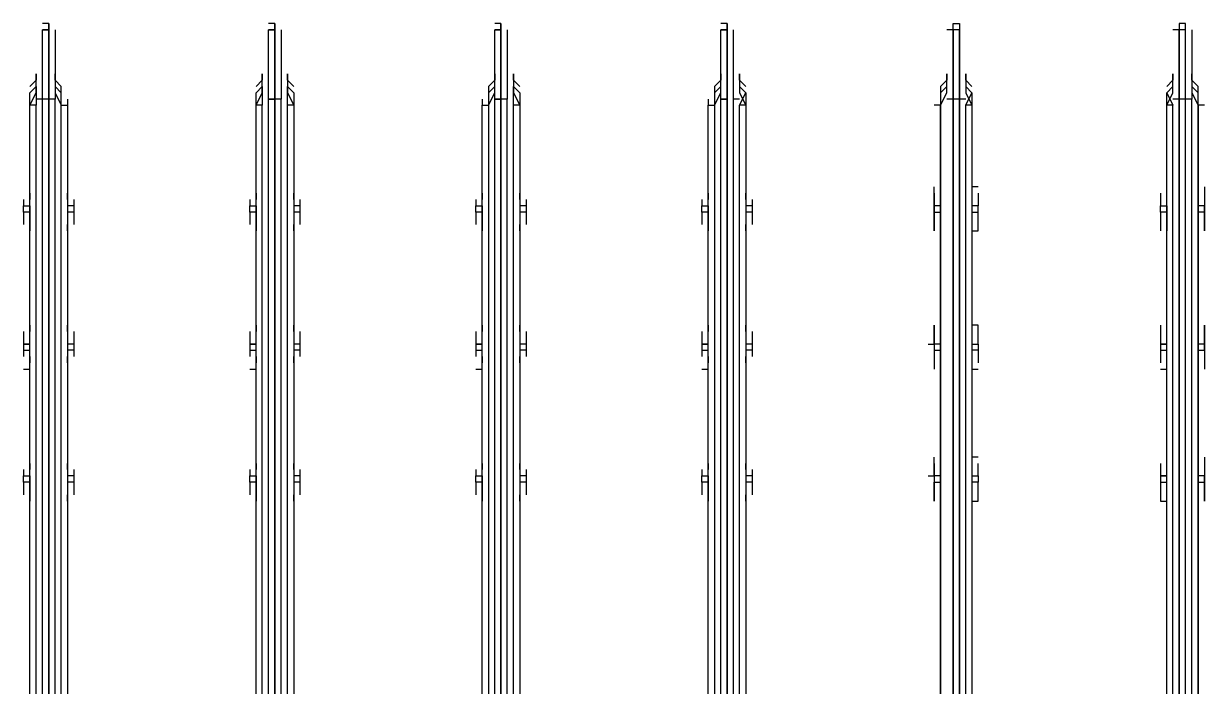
# Model space of a CAD drawing. Header units: metres. Extents: x 530042 to 530334, y 2674789 to 2675214.
# Drawn here: x 530212.2776 to 530212.5377, y 2675005.5172 to 2675005.6631 of the extents above; entities that cross this region are included whole.
import ezdxf

# ---------------------------------------------------------------- set-up
doc = ezdxf.new("R2010")
doc.units = ezdxf.units.M
doc.layers.add('IDT', color=7, linetype='Continuous')

# ---------------------------------------------------------------- blocks, each defined once
blk = doc.blocks.new('IDT')
at = {"layer": 'IDT', "color": 0, "lineweight": 25}
for p, q in [((14.44299953573025, 8.51780259991358), (14.44299953573025, 8.71559310991995)), ((14.44299953573025, 8.71559310991995), (14.44299953573025, 8.51780259991358)), ((14.44438268615002, 8.71559310991995), (14.44438268615002, 8.516419449494038)), ((14.44576583656979, 8.71559310991995), (14.44576583656979, 8.516419449494038)), ((14.44714898698911, 8.516419449494038), (14.44714898698911, 8.71559310991995)), ((14.44714898698911, 8.71559310991995), (14.44714898698911, 8.516419449494038)), ((14.44853213740888, 8.71559310991995), (14.44853213740888, 8.51780259991358)), ((14.44991528782865, 8.71559310991995), (14.44991528782865, 8.51780259991358)), ((14.49279295083696, 8.51780259991358), (14.49279295083696, 8.71559310991995)), ((14.49417610125673, 8.71559310991995), (14.49417610125673, 8.51780259991358)), ((14.49555925167604, 8.516419449494038), (14.49555925167604, 8.71559310991995)), ((14.49555925167604, 8.71559310991995), (14.49555925167604, 8.516419449494038)), ((14.49694240209581, 8.516419449494038), (14.49694240209581, 8.71559310991995)), ((14.49694240209581, 8.71559310991995), (14.49694240209581, 8.516419449494038)), ((14.4997087029349, 8.51780259991358), (14.4997087029349, 8.71559310991995)), ((14.4997087029349, 8.71559310991995), (14.4997087029349, 8.51780259991358)), ((14.54258636594366, 8.51780259991358), (14.54258636594366, 8.71559310991995)), ((14.54396951636298, 8.71559310991995), (14.54396951636298, 8.51780259991358)), ((14.54535266678275, 8.516419449494038), (14.54535266678275, 8.71559310991995)), ((14.54673581720252, 8.71559310991995), (14.54673581720252, 8.516419449494038)), ((14.54673581720252, 8.516419449494038), (14.54673581720252, 8.71559310991995)), ((14.54811896762183, 8.71559310991995), (14.54811896762183, 8.516419449494038)), ((14.5495021180416, 8.51780259991358), (14.5495021180416, 8.71559310991995)), ((14.55088526846137, 8.71559310991995), (14.55088526846137, 8.51780259991358)), ((14.59237978104991, 8.51780259991358), (14.59237978104991, 8.71559310991995)), ((14.59376293146968, 8.71559310991995), (14.59376293146968, 8.51780259991358)), ((14.59514608188945, 8.71559310991995), (14.59514608188945, 8.516419449494038)), ((14.59652923230877, 8.516419449494038), (14.59652923230877, 8.71559310991995)), ((14.59652923230877, 8.71559310991995), (14.59652923230877, 8.516419449494038)), ((14.59791238272854, 8.71559310991995), (14.59791238272854, 8.516419449494038)), ((14.59929553314831, 8.51780259991358), (14.59929553314831, 8.71559310991995)), ((14.60067868356762, 8.71559310991995), (14.60067868356762, 8.51780259991358)), ((14.64217319615662, 8.51780259991358), (14.64217319615662, 8.71559310991995)), ((14.64355634657593, 8.71559310991995), (14.64355634657593, 8.51780259991358)), ((14.6449394969957, 8.71559310991995), (14.6449394969957, 8.516419449494038)), ((14.64632264741547, 8.516419449494038), (14.64632264741547, 8.71559310991995)), ((14.64632264741547, 8.71559310991995), (14.64632264741547, 8.516419449494038)), ((14.64770579783524, 8.71559310991995), (14.64770579783524, 8.516419449494038)), ((14.64908894825456, 8.71559310991995), (14.64908894825456, 8.51780259991358)), ((14.65047209867433, 8.71559310991995), (14.65047209867433, 8.51780259991358)), ((14.69196661126287, 8.51780259991358), (14.69196661126287, 8.71559310991995)), ((14.69334976168264, 8.71559310991995), (14.69334976168264, 8.51780259991358)), ((14.69473291210241, 8.71559310991995), (14.69473291210241, 8.516419449494038)), ((14.69611606252172, 8.71559310991995), (14.69611606252172, 8.516419449494038)), ((14.69611606252172, 8.516419449494038), (14.69611606252172, 8.71559310991995)), ((14.69749921294149, 8.71559310991995), (14.69749921294149, 8.516419449494038)), ((14.69888236336126, 8.71559310991995), (14.69888236336126, 8.51780259991358)), ((14.70026551378058, 8.71559310991995), (14.70026551378058, 8.51780259991358)), ((14.44161638531094, 8.60079162509112), (14.44161638531094, 8.604941076349974)), ((14.44161638531094, 8.604941076349974), (14.44161638531094, 8.603557925930431)), ((14.45129843824841, 8.604941076349974), (14.44991528782865, 8.604941076349974)), ((14.44991528782865, 8.604941076349974), (14.44991528782865, 8.60079162509112)), ((14.45129843824841, 8.603557925930431), (14.45129843824841, 8.604941076349974)), ((14.49279295083696, 8.604941076349974), (14.49140980041719, 8.604941076349974)), ((14.49140980041719, 8.604941076349974), (14.49140980041719, 8.603557925930431)), ((14.49279295083696, 8.60079162509112), (14.49279295083696, 8.604941076349974)), ((14.50109185335467, 8.60079162509112), (14.50109185335467, 8.604941076349974)), ((14.50109185335467, 8.604941076349974), (14.50109185335467, 8.603557925930431)), ((14.54258636594366, 8.60079162509112), (14.54258636594366, 8.604941076349974)), ((14.54258636594366, 8.604941076349974), (14.54258636594366, 8.603557925930431)), ((14.55088526846137, 8.60079162509112), (14.55088526846137, 8.604941076349974)), ((14.55088526846137, 8.604941076349974), (14.55088526846137, 8.603557925930431)), ((14.59237978104991, 8.60079162509112), (14.59237978104991, 8.604941076349974)), ((14.59237978104991, 8.604941076349974), (14.59237978104991, 8.603557925930431)), ((14.60067868356762, 8.60079162509112), (14.60067868356762, 8.604941076349974)), ((14.60067868356762, 8.604941076349974), (14.60067868356762, 8.603557925930431)), ((14.64217319615662, 8.60079162509112), (14.64217319615662, 8.604941076349974)), ((14.64217319615662, 8.604941076349974), (14.64217319615662, 8.603557925930431)), ((14.65047209867433, 8.60079162509112), (14.65047209867433, 8.604941076349974)), ((14.65047209867433, 8.604941076349974), (14.65047209867433, 8.603557925930431)), ((14.69196661126287, 8.60079162509112), (14.69196661126287, 8.604941076349974)), ((14.69196661126287, 8.604941076349974), (14.69196661126287, 8.603557925930431)), ((14.70026551378058, 8.60079162509112), (14.70026551378058, 8.604941076349974)), ((14.70026551378058, 8.604941076349974), (14.70026551378058, 8.603557925930431)), ((14.44161638531094, 8.603557925930431), (14.44161638531094, 8.60079162509112)), ((14.45129843824841, 8.60079162509112), (14.45129843824841, 8.603557925930431)), ((14.49140980041719, 8.603557925930431), (14.49140980041719, 8.60079162509112)), ((14.50109185335467, 8.603557925930431), (14.50109185335467, 8.60079162509112)), ((14.54120321552389, 8.60079162509112), (14.54120321552389, 8.603557925930431)), ((14.55226841888069, 8.60079162509112), (14.55226841888069, 8.603557925930431)), ((14.59099663063014, 8.60079162509112), (14.59099663063014, 8.603557925930431)), ((14.60206183398739, 8.60079162509112), (14.60206183398739, 8.603557925930431)), ((14.64079004573685, 8.60079162509112), (14.64079004573685, 8.603557925930431)), ((14.6518552490941, 8.60079162509112), (14.6518552490941, 8.603557925930431)), ((14.69058346084356, 8.60079162509112), (14.69058346084356, 8.603557925930431)), ((14.70164866420035, 8.60079162509112), (14.70164866420035, 8.603557925930431)), ((14.44299953573025, 8.60079162509112), (14.44161638531094, 8.60079162509112)), ((14.44161638531094, 8.598025324251807), (14.44161638531094, 8.60079162509112)), ((14.44161638531094, 8.60079162509112), (14.44161638531094, 8.599408474671577)), ((14.44161638531094, 8.595259023412723), (14.44161638531094, 8.599408474671577)), ((14.44161638531094, 8.599408474671577), (14.44299953573025, 8.599408474671577)), ((14.44991528782865, 8.60079162509112), (14.44991528782865, 8.599408474671577)), ((14.45129843824841, 8.60079162509112), (14.44991528782865, 8.60079162509112)), ((14.45129843824841, 8.599408474671577), (14.44991528782865, 8.599408474671577)), ((14.44991528782865, 8.599408474671577), (14.44991528782865, 8.595259023412723)), ((14.44991528782865, 8.599408474671577), (14.45129843824841, 8.599408474671577)), ((14.45129843824841, 8.599408474671577), (14.45129843824841, 8.60079162509112)), ((14.45129843824841, 8.598025324251807), (14.45129843824841, 8.599408474671577)), ((14.49140980041719, 8.599408474671577), (14.49140980041719, 8.60079162509112)), ((14.49140980041719, 8.60079162509112), (14.49279295083696, 8.60079162509112)), ((14.49279295083696, 8.599408474671577), (14.49140980041719, 8.599408474671577)), ((14.49140980041719, 8.599408474671577), (14.49140980041719, 8.598025324251807)), ((14.49279295083696, 8.599408474671577), (14.49279295083696, 8.60079162509112)), ((14.49279295083696, 8.595259023412723), (14.49279295083696, 8.599408474671577)), ((14.50109185335467, 8.60079162509112), (14.4997087029349, 8.60079162509112)), ((14.4997087029349, 8.599408474671577), (14.50109185335467, 8.599408474671577)), ((14.50109185335467, 8.599408474671577), (14.50109185335467, 8.60079162509112)), ((14.50109185335467, 8.599408474671577), (14.50109185335467, 8.60079162509112)), ((14.50109185335467, 8.598025324251807), (14.50109185335467, 8.599408474671577)), ((14.50109185335467, 8.599408474671577), (14.50109185335467, 8.595259023412723)), ((14.50247500377444, 8.599408474671577), (14.50109185335467, 8.599408474671577)), ((14.54120321552389, 8.599408474671577), (14.54120321552389, 8.60079162509112)), ((14.54120321552389, 8.60079162509112), (14.54258636594366, 8.60079162509112)), ((14.54120321552389, 8.598025324251807), (14.54120321552389, 8.599408474671577)), ((14.54120321552389, 8.599408474671577), (14.54258636594366, 8.599408474671577)), ((14.54258636594366, 8.599408474671577), (14.54258636594366, 8.60079162509112)), ((14.54258636594366, 8.595259023412723), (14.54258636594366, 8.599408474671577)), ((14.55088526846137, 8.60079162509112), (14.55226841888069, 8.60079162509112)), ((14.55088526846137, 8.599408474671577), (14.55088526846137, 8.60079162509112)), ((14.55226841888069, 8.599408474671577), (14.55088526846137, 8.599408474671577)), ((14.55088526846137, 8.599408474671577), (14.55088526846137, 8.595259023412723)), ((14.55226841888069, 8.599408474671577), (14.55088526846137, 8.599408474671577)), ((14.55226841888069, 8.60079162509112), (14.55226841888069, 8.599408474671577)), ((14.55226841888069, 8.598025324251807), (14.55226841888069, 8.599408474671577)), ((14.59099663063014, 8.599408474671577), (14.59099663063014, 8.60079162509112)), ((14.59099663063014, 8.60079162509112), (14.59237978104991, 8.60079162509112)), ((14.59099663063014, 8.598025324251807), (14.59099663063014, 8.599408474671577)), ((14.59099663063014, 8.599408474671577), (14.59237978104991, 8.599408474671577)), ((14.59237978104991, 8.599408474671577), (14.59237978104991, 8.60079162509112)), ((14.59237978104991, 8.595259023412723), (14.59237978104991, 8.599408474671577)), ((14.60067868356762, 8.60079162509112), (14.60206183398739, 8.60079162509112)), ((14.60067868356762, 8.599408474671577), (14.60067868356762, 8.60079162509112)), ((14.60206183398739, 8.599408474671577), (14.60067868356762, 8.599408474671577)), ((14.60067868356762, 8.599408474671577), (14.60067868356762, 8.595259023412723)), ((14.60206183398739, 8.599408474671577), (14.60067868356762, 8.599408474671577)), ((14.60206183398739, 8.60079162509112), (14.60206183398739, 8.599408474671577)), ((14.60206183398739, 8.598025324251807), (14.60206183398739, 8.599408474671577)), ((14.64079004573685, 8.599408474671577), (14.64079004573685, 8.60079162509112)), ((14.64079004573685, 8.60079162509112), (14.64217319615662, 8.60079162509112)), ((14.64079004573685, 8.598025324251807), (14.64079004573685, 8.599408474671577)), ((14.64079004573685, 8.599408474671577), (14.64217319615662, 8.599408474671577)), ((14.64217319615662, 8.599408474671577), (14.64217319615662, 8.60079162509112)), ((14.64217319615662, 8.595259023412723), (14.64217319615662, 8.599408474671577)), ((14.65047209867433, 8.60079162509112), (14.6518552490941, 8.60079162509112)), ((14.65047209867433, 8.599408474671577), (14.65047209867433, 8.60079162509112)), ((14.6518552490941, 8.599408474671577), (14.65047209867433, 8.599408474671577)), ((14.65047209867433, 8.599408474671577), (14.65047209867433, 8.595259023412723)), ((14.6518552490941, 8.599408474671577), (14.65047209867433, 8.599408474671577)), ((14.6518552490941, 8.60079162509112), (14.6518552490941, 8.599408474671577)), ((14.6518552490941, 8.598025324251807), (14.6518552490941, 8.599408474671577)), ((14.69058346084356, 8.599408474671577), (14.69058346084356, 8.60079162509112)), ((14.69058346084356, 8.60079162509112), (14.69196661126287, 8.60079162509112)), ((14.69058346084356, 8.598025324251807), (14.69058346084356, 8.599408474671577)), ((14.69058346084356, 8.599408474671577), (14.69196661126287, 8.599408474671577)), ((14.69196661126287, 8.599408474671577), (14.69196661126287, 8.60079162509112)), ((14.69196661126287, 8.595259023412723), (14.69196661126287, 8.599408474671577)), ((14.70026551378058, 8.60079162509112), (14.70164866420035, 8.60079162509112)), ((14.70026551378058, 8.599408474671577), (14.70026551378058, 8.60079162509112)), ((14.70164866420035, 8.599408474671577), (14.70026551378058, 8.599408474671577)), ((14.70026551378058, 8.599408474671577), (14.70026551378058, 8.595259023412723)), ((14.70164866420035, 8.599408474671577), (14.70026551378058, 8.599408474671577)), ((14.70164866420035, 8.60079162509112), (14.70164866420035, 8.599408474671577)), ((14.70164866420035, 8.598025324251807), (14.70164866420035, 8.599408474671577)), ((14.44161638531094, 8.596642173832265), (14.44161638531094, 8.598025324251807)), ((14.45129843824841, 8.596642173832265), (14.45129843824841, 8.598025324251807)), ((14.49140980041719, 8.598025324251807), (14.49140980041719, 8.596642173832265)), ((14.50109185335467, 8.596642173832265), (14.50109185335467, 8.598025324251807)), ((14.54258636594366, 8.598025324251807), (14.54258636594366, 8.596642173832265)), ((14.55088526846137, 8.596642173832265), (14.55088526846137, 8.598025324251807)), ((14.59237978104991, 8.598025324251807), (14.59237978104991, 8.596642173832265)), ((14.60067868356762, 8.596642173832265), (14.60067868356762, 8.598025324251807)), ((14.64217319615662, 8.598025324251807), (14.64217319615662, 8.596642173832265)), ((14.65047209867433, 8.596642173832265), (14.65047209867433, 8.598025324251807)), ((14.69196661126287, 8.598025324251807), (14.69196661126287, 8.596642173832265)), ((14.70026551378058, 8.596642173832265), (14.70026551378058, 8.598025324251807)), ((14.49140980041719, 8.595259023412723), (14.49279295083696, 8.595259023412723)), ((14.44161638531094, 8.571745466278912), (14.44161638531094, 8.575894917537767)), ((14.45129843824841, 8.575894917537767), (14.44991528782865, 8.575894917537767)), ((14.44991528782865, 8.575894917537767), (14.44991528782865, 8.571745466278912)), ((14.49279295083696, 8.575894917537767), (14.49140980041719, 8.575894917537767)), ((14.49279295083696, 8.571745466278912), (14.49279295083696, 8.575894917537767)), ((14.50109185335467, 8.571745466278912), (14.50109185335467, 8.575894917537767)), ((14.54258636594366, 8.566212864600516), (14.54258636594366, 8.575894917537767)), ((14.55226841888069, 8.575894917537767), (14.55088526846137, 8.575894917537767)), ((14.55088526846137, 8.575894917537767), (14.55088526846137, 8.571745466278912)), ((14.59237978104991, 8.566212864600516), (14.59237978104991, 8.575894917537767)), ((14.60206183398739, 8.575894917537767), (14.60067868356762, 8.575894917537767)), ((14.60067868356762, 8.575894917537767), (14.60067868356762, 8.571745466278912)), ((14.64217319615662, 8.566212864600516), (14.64217319615662, 8.575894917537767)), ((14.6518552490941, 8.575894917537767), (14.65047209867433, 8.575894917537767)), ((14.65047209867433, 8.575894917537767), (14.65047209867433, 8.571745466278912)), ((14.69196661126287, 8.566212864600516), (14.69196661126287, 8.575894917537767)), ((14.70164866420035, 8.575894917537767), (14.70026551378058, 8.575894917537767)), ((14.70026551378058, 8.575894917537767), (14.70026551378058, 8.571745466278912)), ((14.44161638531094, 8.573128616698682), (14.44161638531094, 8.574511767118224)), ((14.45129843824841, 8.573128616698682), (14.45129843824841, 8.574511767118224)), ((14.49140980041719, 8.573128616698682), (14.49140980041719, 8.574511767118224)), ((14.50109185335467, 8.573128616698682), (14.50109185335467, 8.574511767118224)), ((14.54258636594366, 8.574511767118224), (14.54258636594366, 8.573128616698682)), ((14.55088526846137, 8.573128616698682), (14.55088526846137, 8.574511767118224)), ((14.59237978104991, 8.574511767118224), (14.59237978104991, 8.573128616698682)), ((14.60067868356762, 8.573128616698682), (14.60067868356762, 8.574511767118224)), ((14.64217319615662, 8.574511767118224), (14.64217319615662, 8.573128616698682)), ((14.65047209867433, 8.573128616698682), (14.65047209867433, 8.574511767118224)), ((14.69196661126287, 8.574511767118224), (14.69196661126287, 8.573128616698682)), ((14.70026551378058, 8.573128616698682), (14.70026551378058, 8.574511767118224)), ((14.44161638531094, 8.571745466278912), (14.44161638531094, 8.573128616698682)), ((14.44161638531094, 8.57036231585937), (14.44161638531094, 8.571745466278912)), ((14.44161638531094, 8.571745466278912), (14.44161638531094, 8.57036231585937)), ((14.44299953573025, 8.571745466278912), (14.44161638531094, 8.571745466278912)), ((14.44991528782865, 8.571745466278912), (14.44991528782865, 8.57036231585937)), ((14.45129843824841, 8.571745466278912), (14.44991528782865, 8.571745466278912)), ((14.45129843824841, 8.571745466278912), (14.45129843824841, 8.573128616698682)), ((14.45129843824841, 8.57036231585937), (14.45129843824841, 8.571745466278912)), ((14.49140980041719, 8.571745466278912), (14.49140980041719, 8.573128616698682)), ((14.49140980041719, 8.57036231585937), (14.49140980041719, 8.571745466278912)), ((14.49140980041719, 8.571745466278912), (14.49279295083696, 8.571745466278912)), ((14.49279295083696, 8.566212864600516), (14.49279295083696, 8.571745466278912)), ((14.50109185335467, 8.571745466278912), (14.4997087029349, 8.571745466278912)), ((14.50109185335467, 8.571745466278912), (14.50109185335467, 8.573128616698682)), ((14.50109185335467, 8.57036231585937), (14.50109185335467, 8.571745466278912)), ((14.50109185335467, 8.57036231585937), (14.50109185335467, 8.571745466278912)), ((14.54120321552389, 8.571745466278912), (14.54120321552389, 8.573128616698682)), ((14.54120321552389, 8.57036231585937), (14.54120321552389, 8.571745466278912)), ((14.54120321552389, 8.571745466278912), (14.54258636594366, 8.571745466278912)), ((14.55088526846137, 8.571745466278912), (14.55088526846137, 8.57036231585937)), ((14.55226841888069, 8.571745466278912), (14.55088526846137, 8.571745466278912)), ((14.55226841888069, 8.571745466278912), (14.55226841888069, 8.573128616698682)), ((14.55226841888069, 8.57036231585937), (14.55226841888069, 8.571745466278912)), ((14.59099663063014, 8.571745466278912), (14.59099663063014, 8.573128616698682)), ((14.59099663063014, 8.57036231585937), (14.59099663063014, 8.571745466278912)), ((14.59099663063014, 8.571745466278912), (14.59237978104991, 8.571745466278912)), ((14.60067868356762, 8.571745466278912), (14.60067868356762, 8.57036231585937)), ((14.60206183398739, 8.571745466278912), (14.60067868356762, 8.571745466278912)), ((14.60206183398739, 8.571745466278912), (14.60206183398739, 8.573128616698682)), ((14.60206183398739, 8.57036231585937), (14.60206183398739, 8.571745466278912)), ((14.64079004573685, 8.571745466278912), (14.64079004573685, 8.573128616698682)), ((14.64079004573685, 8.57036231585937), (14.64079004573685, 8.571745466278912)), ((14.64079004573685, 8.571745466278912), (14.64217319615662, 8.571745466278912)), ((14.65047209867433, 8.571745466278912), (14.65047209867433, 8.57036231585937)), ((14.6518552490941, 8.571745466278912), (14.65047209867433, 8.571745466278912)), ((14.6518552490941, 8.571745466278912), (14.6518552490941, 8.573128616698682)), ((14.6518552490941, 8.57036231585937), (14.6518552490941, 8.571745466278912)), ((14.69058346084356, 8.571745466278912), (14.69058346084356, 8.573128616698682)), ((14.69058346084356, 8.57036231585937), (14.69058346084356, 8.571745466278912)), ((14.69058346084356, 8.571745466278912), (14.69196661126287, 8.571745466278912)), ((14.70026551378058, 8.571745466278912), (14.70026551378058, 8.57036231585937)), ((14.70164866420035, 8.571745466278912), (14.70026551378058, 8.571745466278912)), ((14.70164866420035, 8.571745466278912), (14.70164866420035, 8.573128616698682)), ((14.70164866420035, 8.57036231585937), (14.70164866420035, 8.571745466278912)), ((14.44161638531094, 8.57036231585937), (14.44161638531094, 8.567596015020058)), ((14.44161638531094, 8.566212864600516), (14.44161638531094, 8.57036231585937)), ((14.44161638531094, 8.57036231585937), (14.44299953573025, 8.57036231585937)), ((14.45129843824841, 8.57036231585937), (14.44991528782865, 8.57036231585937)), ((14.44991528782865, 8.57036231585937), (14.44991528782865, 8.566212864600516)), ((14.44991528782865, 8.57036231585937), (14.45129843824841, 8.57036231585937)), ((14.45129843824841, 8.567596015020058), (14.45129843824841, 8.57036231585937)), ((14.49279295083696, 8.57036231585937), (14.49140980041719, 8.57036231585937)), ((14.49140980041719, 8.57036231585937), (14.49140980041719, 8.567596015020058)), ((14.4997087029349, 8.57036231585937), (14.50109185335467, 8.57036231585937)), ((14.50109185335467, 8.57036231585937), (14.50109185335467, 8.566212864600516)), ((14.50109185335467, 8.567596015020058), (14.50109185335467, 8.57036231585937)), ((14.50247500377444, 8.57036231585937), (14.50109185335467, 8.57036231585937)), ((14.54120321552389, 8.567596015020058), (14.54120321552389, 8.57036231585937)), ((14.54120321552389, 8.57036231585937), (14.54258636594366, 8.57036231585937)), ((14.55226841888069, 8.57036231585937), (14.55088526846137, 8.57036231585937)), ((14.55088526846137, 8.57036231585937), (14.55088526846137, 8.566212864600516)), ((14.55088526846137, 8.57036231585937), (14.55226841888069, 8.57036231585937)), ((14.55226841888069, 8.567596015020058), (14.55226841888069, 8.57036231585937)), ((14.59099663063014, 8.567596015020058), (14.59099663063014, 8.57036231585937)), ((14.59099663063014, 8.57036231585937), (14.59237978104991, 8.57036231585937)), ((14.60206183398739, 8.57036231585937), (14.60067868356762, 8.57036231585937)), ((14.60067868356762, 8.57036231585937), (14.60067868356762, 8.566212864600516)), ((14.60067868356762, 8.57036231585937), (14.60206183398739, 8.57036231585937)), ((14.60206183398739, 8.567596015020058), (14.60206183398739, 8.57036231585937)), ((14.64079004573685, 8.567596015020058), (14.64079004573685, 8.57036231585937)), ((14.64079004573685, 8.57036231585937), (14.64217319615662, 8.57036231585937)), ((14.6518552490941, 8.57036231585937), (14.65047209867433, 8.57036231585937)), ((14.65047209867433, 8.57036231585937), (14.65047209867433, 8.566212864600516)), ((14.65047209867433, 8.57036231585937), (14.6518552490941, 8.57036231585937)), ((14.6518552490941, 8.567596015020058), (14.6518552490941, 8.57036231585937)), ((14.69058346084356, 8.567596015020058), (14.69058346084356, 8.57036231585937)), ((14.69058346084356, 8.57036231585937), (14.69196661126287, 8.57036231585937)), ((14.70164866420035, 8.57036231585937), (14.70026551378058, 8.57036231585937)), ((14.70026551378058, 8.57036231585937), (14.70026551378058, 8.566212864600516)), ((14.70026551378058, 8.57036231585937), (14.70164866420035, 8.57036231585937)), ((14.70164866420035, 8.567596015020058), (14.70164866420035, 8.57036231585937)), ((14.44161638531094, 8.567596015020058), (14.44161638531094, 8.566212864600516)), ((14.45129843824841, 8.566212864600516), (14.45129843824841, 8.567596015020058)), ((14.49140980041719, 8.567596015020058), (14.49140980041719, 8.566212864600516)), ((14.49140980041719, 8.566212864600516), (14.49279295083696, 8.566212864600516)), ((14.50109185335467, 8.566212864600516), (14.50109185335467, 8.567596015020058)), ((14.54258636594366, 8.567596015020058), (14.54258636594366, 8.566212864600516)), ((14.55088526846137, 8.566212864600516), (14.55088526846137, 8.567596015020058)), ((14.59237978104991, 8.567596015020058), (14.59237978104991, 8.566212864600516)), ((14.60067868356762, 8.566212864600516), (14.60067868356762, 8.567596015020058)), ((14.64217319615662, 8.567596015020058), (14.64217319615662, 8.566212864600516)), ((14.65047209867433, 8.566212864600516), (14.65047209867433, 8.567596015020058)), ((14.69196661126287, 8.567596015020058), (14.69196661126287, 8.566212864600516)), ((14.70026551378058, 8.566212864600516), (14.70026551378058, 8.567596015020058)), ((14.44161638531094, 8.541316157047163), (14.44161638531094, 8.545465608306017)), ((14.44161638531094, 8.545465608306017), (14.44161638531094, 8.544082457886475)), ((14.44991528782865, 8.53993300662762), (14.44991528782865, 8.545465608306017)), ((14.45129843824841, 8.544082457886475), (14.45129843824841, 8.545465608306017)), ((14.49279295083696, 8.545465608306017), (14.49140980041719, 8.545465608306017)), ((14.49140980041719, 8.545465608306017), (14.49140980041719, 8.544082457886475)), ((14.49279295083696, 8.541316157047163), (14.49279295083696, 8.545465608306017)), ((14.50109185335467, 8.541316157047163), (14.50109185335467, 8.545465608306017)), ((14.50109185335467, 8.545465608306017), (14.50109185335467, 8.544082457886475)), ((14.54258636594366, 8.541316157047163), (14.54258636594366, 8.545465608306017)), ((14.54258636594366, 8.545465608306017), (14.54258636594366, 8.544082457886475)), ((14.55088526846137, 8.53993300662762), (14.55088526846137, 8.545465608306017)), ((14.55088526846137, 8.545465608306017), (14.55088526846137, 8.544082457886475)), ((14.59237978104991, 8.541316157047163), (14.59237978104991, 8.545465608306017)), ((14.59237978104991, 8.545465608306017), (14.59237978104991, 8.544082457886475)), ((14.60067868356762, 8.53993300662762), (14.60067868356762, 8.545465608306017)), ((14.60067868356762, 8.545465608306017), (14.60067868356762, 8.544082457886475)), ((14.64217319615662, 8.541316157047163), (14.64217319615662, 8.545465608306017)), ((14.64217319615662, 8.545465608306017), (14.64217319615662, 8.544082457886475)), ((14.65047209867433, 8.53993300662762), (14.65047209867433, 8.545465608306017)), ((14.65047209867433, 8.545465608306017), (14.65047209867433, 8.544082457886475)), ((14.69196661126287, 8.541316157047163), (14.69196661126287, 8.545465608306017)), ((14.69196661126287, 8.545465608306017), (14.69196661126287, 8.544082457886475)), ((14.70026551378058, 8.53993300662762), (14.70026551378058, 8.545465608306017)), ((14.70026551378058, 8.545465608306017), (14.70026551378058, 8.544082457886475)), ((14.44161638531094, 8.544082457886475), (14.44161638531094, 8.53993300662762)), ((14.45129843824841, 8.541316157047163), (14.45129843824841, 8.544082457886475)), ((14.49140980041719, 8.544082457886475), (14.49140980041719, 8.541316157047163)), ((14.50109185335467, 8.544082457886475), (14.50109185335467, 8.53993300662762)), ((14.54120321552389, 8.541316157047163), (14.54120321552389, 8.544082457886475)), ((14.55226841888069, 8.541316157047163), (14.55226841888069, 8.544082457886475)), ((14.59099663063014, 8.541316157047163), (14.59099663063014, 8.544082457886475)), ((14.60206183398739, 8.541316157047163), (14.60206183398739, 8.544082457886475)), ((14.64079004573685, 8.541316157047163), (14.64079004573685, 8.544082457886475)), ((14.6518552490941, 8.541316157047163), (14.6518552490941, 8.544082457886475)), ((14.69058346084356, 8.541316157047163), (14.69058346084356, 8.544082457886475)), ((14.70164866420035, 8.541316157047163), (14.70164866420035, 8.544082457886475)), ((14.44161638531094, 8.53993300662762), (14.44161638531094, 8.541316157047163)), ((14.44161638531094, 8.541316157047163), (14.44299953573025, 8.541316157047163)), ((14.44161638531094, 8.535783555368766), (14.44161638531094, 8.53993300662762)), ((14.44161638531094, 8.53993300662762), (14.44299953573025, 8.53993300662762)), ((14.44161638531094, 8.538549856208078), (14.44161638531094, 8.53993300662762)), ((14.44991528782865, 8.541316157047163), (14.45129843824841, 8.541316157047163)), ((14.45129843824841, 8.53993300662762), (14.44991528782865, 8.53993300662762)), ((14.44991528782865, 8.53993300662762), (14.44991528782865, 8.535783555368766)), ((14.45129843824841, 8.53993300662762), (14.44991528782865, 8.53993300662762)), ((14.45129843824841, 8.541316157047163), (14.45129843824841, 8.53993300662762)), ((14.45129843824841, 8.538549856208078), (14.45129843824841, 8.53993300662762)), ((14.49279295083696, 8.541316157047163), (14.49140980041719, 8.541316157047163)), ((14.49140980041719, 8.541316157047163), (14.49140980041719, 8.53993300662762)), ((14.49140980041719, 8.538549856208078), (14.49140980041719, 8.53993300662762)), ((14.49140980041719, 8.53993300662762), (14.49279295083696, 8.53993300662762)), ((14.49279295083696, 8.53993300662762), (14.49279295083696, 8.541316157047163)), ((14.49279295083696, 8.535783555368766), (14.49279295083696, 8.53993300662762)), ((14.50109185335467, 8.541316157047163), (14.4997087029349, 8.541316157047163)), ((14.4997087029349, 8.53993300662762), (14.50109185335467, 8.53993300662762)), ((14.50109185335467, 8.53993300662762), (14.50109185335467, 8.541316157047163)), ((14.50109185335467, 8.538549856208078), (14.50109185335467, 8.53993300662762)), ((14.50109185335467, 8.53993300662762), (14.50109185335467, 8.535783555368766)), ((14.54120321552389, 8.53993300662762), (14.54120321552389, 8.541316157047163)), ((14.54120321552389, 8.541316157047163), (14.54258636594366, 8.541316157047163)), ((14.54120321552389, 8.538549856208078), (14.54120321552389, 8.53993300662762)), ((14.54120321552389, 8.53993300662762), (14.54258636594366, 8.53993300662762)), ((14.54258636594366, 8.535783555368766), (14.54258636594366, 8.541316157047163)), ((14.55088526846137, 8.541316157047163), (14.55226841888069, 8.541316157047163)), ((14.55226841888069, 8.53993300662762), (14.55088526846137, 8.53993300662762)), ((14.55088526846137, 8.53993300662762), (14.55088526846137, 8.535783555368766)), ((14.55226841888069, 8.53993300662762), (14.55088526846137, 8.53993300662762)), ((14.55226841888069, 8.541316157047163), (14.55226841888069, 8.53993300662762)), ((14.55226841888069, 8.538549856208078), (14.55226841888069, 8.53993300662762)), ((14.59099663063014, 8.53993300662762), (14.59099663063014, 8.541316157047163)), ((14.59099663063014, 8.541316157047163), (14.59237978104991, 8.541316157047163)), ((14.59099663063014, 8.538549856208078), (14.59099663063014, 8.53993300662762)), ((14.59099663063014, 8.53993300662762), (14.59237978104991, 8.53993300662762)), ((14.59237978104991, 8.535783555368766), (14.59237978104991, 8.541316157047163)), ((14.60067868356762, 8.541316157047163), (14.60206183398739, 8.541316157047163)), ((14.60206183398739, 8.53993300662762), (14.60067868356762, 8.53993300662762)), ((14.60067868356762, 8.53993300662762), (14.60067868356762, 8.535783555368766)), ((14.60206183398739, 8.53993300662762), (14.60067868356762, 8.53993300662762)), ((14.60206183398739, 8.541316157047163), (14.60206183398739, 8.53993300662762)), ((14.60206183398739, 8.538549856208078), (14.60206183398739, 8.53993300662762)), ((14.64079004573685, 8.53993300662762), (14.64079004573685, 8.541316157047163)), ((14.64079004573685, 8.541316157047163), (14.64217319615662, 8.541316157047163)), ((14.64079004573685, 8.538549856208078), (14.64079004573685, 8.53993300662762)), ((14.64079004573685, 8.53993300662762), (14.64217319615662, 8.53993300662762)), ((14.64217319615662, 8.535783555368766), (14.64217319615662, 8.541316157047163)), ((14.65047209867433, 8.541316157047163), (14.6518552490941, 8.541316157047163)), ((14.6518552490941, 8.53993300662762), (14.65047209867433, 8.53993300662762)), ((14.65047209867433, 8.53993300662762), (14.65047209867433, 8.535783555368766)), ((14.6518552490941, 8.53993300662762), (14.65047209867433, 8.53993300662762)), ((14.6518552490941, 8.541316157047163), (14.6518552490941, 8.53993300662762)), ((14.6518552490941, 8.538549856208078), (14.6518552490941, 8.53993300662762)), ((14.69058346084356, 8.53993300662762), (14.69058346084356, 8.541316157047163)), ((14.69058346084356, 8.541316157047163), (14.69196661126287, 8.541316157047163)), ((14.69058346084356, 8.538549856208078), (14.69058346084356, 8.53993300662762)), ((14.69058346084356, 8.53993300662762), (14.69196661126287, 8.53993300662762)), ((14.69196661126287, 8.535783555368766), (14.69196661126287, 8.541316157047163)), ((14.70026551378058, 8.541316157047163), (14.70164866420035, 8.541316157047163)), ((14.70164866420035, 8.53993300662762), (14.70026551378058, 8.53993300662762)), ((14.70026551378058, 8.53993300662762), (14.70026551378058, 8.535783555368766)), ((14.70164866420035, 8.53993300662762), (14.70026551378058, 8.53993300662762)), ((14.70164866420035, 8.541316157047163), (14.70164866420035, 8.53993300662762)), ((14.70164866420035, 8.538549856208078), (14.70164866420035, 8.53993300662762)), ((14.44161638531094, 8.537166705788309), (14.44161638531094, 8.538549856208078)), ((14.45129843824841, 8.537166705788309), (14.45129843824841, 8.538549856208078)), ((14.49140980041719, 8.537166705788309), (14.49140980041719, 8.538549856208078)), ((14.50109185335467, 8.537166705788309), (14.50109185335467, 8.538549856208078)), ((14.54258636594366, 8.538549856208078), (14.54258636594366, 8.537166705788309)), ((14.55088526846137, 8.537166705788309), (14.55088526846137, 8.538549856208078)), ((14.59237978104991, 8.538549856208078), (14.59237978104991, 8.537166705788309)), ((14.60067868356762, 8.537166705788309), (14.60067868356762, 8.538549856208078)), ((14.64217319615662, 8.538549856208078), (14.64217319615662, 8.537166705788309)), ((14.65047209867433, 8.537166705788309), (14.65047209867433, 8.538549856208078)), ((14.69196661126287, 8.538549856208078), (14.69196661126287, 8.537166705788309)), ((14.70026551378058, 8.537166705788309), (14.70026551378058, 8.538549856208078)), ((14.49140980041719, 8.535783555368766), (14.49279295083696, 8.535783555368766)), ((14.44161638531094, 8.51780259991358), (14.44299953573025, 8.51780259991358)), ((14.44299953573025, 8.51780259991358), (14.44299953573025, 8.513653148654726)), ((14.44438268615002, 8.515036299074268), (14.44299953573025, 8.51780259991358)), ((14.44299953573025, 8.51780259991358), (14.44299953573025, 8.516419449494038)), ((14.44299953573025, 8.516419449494038), (14.44299953573025, 8.515036299074268)), ((14.44438268615002, 8.516419449494038), (14.44576583656979, 8.516419449494038)), ((14.44438268615002, 8.501204794878163), (14.44438268615002, 8.516419449494038)), ((14.44576583656979, 8.516419449494038), (14.44714898698911, 8.516419449494038)), ((14.44576583656979, 8.516419449494038), (14.44576583656979, 8.499821644458393)), ((14.44714898698911, 8.516419449494038), (14.44853213740888, 8.516419449494038)), ((14.44714898698911, 8.499821644458393), (14.44714898698911, 8.516419449494038)), ((14.44714898698911, 8.516419449494038), (14.44714898698911, 8.501204794878163)), ((14.44991528782865, 8.51780259991358), (14.44853213740888, 8.515036299074268)), ((14.44991528782865, 8.515036299074268), (14.44853213740888, 8.51780259991358)), ((14.44853213740888, 8.51780259991358), (14.44991528782865, 8.51780259991358)), ((14.44991528782865, 8.51780259991358), (14.44991528782865, 8.516419449494038)), ((14.44991528782865, 8.516419449494038), (14.44991528782865, 8.515036299074268)), ((14.49417610125673, 8.515036299074268), (14.49279295083696, 8.51780259991358)), ((14.49279295083696, 8.51780259991358), (14.49417610125673, 8.51780259991358)), ((14.49417610125673, 8.51780259991358), (14.49279295083696, 8.515036299074268)), ((14.49279295083696, 8.516419449494038), (14.49279295083696, 8.51780259991358)), ((14.49279295083696, 8.515036299074268), (14.49279295083696, 8.516419449494038)), ((14.49417610125673, 8.516419449494038), (14.49555925167604, 8.516419449494038)), ((14.49555925167604, 8.516419449494038), (14.49555925167604, 8.501204794878163)), ((14.49555925167604, 8.499821644458393), (14.49555925167604, 8.516419449494038)), ((14.49555925167604, 8.516419449494038), (14.49694240209581, 8.516419449494038)), ((14.49694240209581, 8.501204794878163), (14.49694240209581, 8.516419449494038)), ((14.49694240209581, 8.516419449494038), (14.49832555251558, 8.516419449494038)), ((14.49694240209581, 8.516419449494038), (14.49694240209581, 8.499821644458393)), ((14.4997087029349, 8.51780259991358), (14.49832555251558, 8.515036299074268)), ((14.4997087029349, 8.516419449494038), (14.4997087029349, 8.51780259991358)), ((14.4997087029349, 8.513653148654726), (14.4997087029349, 8.51780259991358)), ((14.4997087029349, 8.51780259991358), (14.50109185335467, 8.51780259991358)), ((14.4997087029349, 8.515036299074268), (14.4997087029349, 8.516419449494038)), ((14.54396951636298, 8.515036299074268), (14.54258636594366, 8.51780259991358)), ((14.54258636594366, 8.51780259991358), (14.54396951636298, 8.51780259991358)), ((14.54396951636298, 8.51780259991358), (14.54258636594366, 8.515036299074268)), ((14.54258636594366, 8.516419449494038), (14.54258636594366, 8.51780259991358)), ((14.54258636594366, 8.515036299074268), (14.54258636594366, 8.516419449494038)), ((14.54396951636298, 8.516419449494038), (14.54535266678275, 8.516419449494038)), ((14.54535266678275, 8.501204794878163), (14.54535266678275, 8.516419449494038)), ((14.54811896762183, 8.516419449494038), (14.54673581720252, 8.516419449494038)), ((14.54673581720252, 8.516419449494038), (14.54811896762183, 8.516419449494038)), ((14.54673581720252, 8.499821644458393), (14.54673581720252, 8.516419449494038)), ((14.54673581720252, 8.516419449494038), (14.54673581720252, 8.499821644458393)), ((14.5495021180416, 8.51780259991358), (14.54811896762183, 8.515036299074268)), ((14.54811896762183, 8.516419449494038), (14.54811896762183, 8.501204794878163)), ((14.55088526846137, 8.51780259991358), (14.5495021180416, 8.51780259991358)), ((14.5495021180416, 8.513653148654726), (14.5495021180416, 8.51780259991358)), ((14.5495021180416, 8.515036299074268), (14.5495021180416, 8.516419449494038)), ((14.55088526846137, 8.516419449494038), (14.55088526846137, 8.51780259991358)), ((14.59376293146968, 8.515036299074268), (14.59237978104991, 8.51780259991358)), ((14.59237978104991, 8.51780259991358), (14.59376293146968, 8.51780259991358)), ((14.59237978104991, 8.516419449494038), (14.59237978104991, 8.51780259991358)), ((14.59237978104991, 8.515036299074268), (14.59237978104991, 8.516419449494038)), ((14.59376293146968, 8.51780259991358), (14.59376293146968, 8.513653148654726)), ((14.59514608188945, 8.516419449494038), (14.59652923230877, 8.516419449494038)), ((14.59514608188945, 8.501204794878163), (14.59514608188945, 8.516419449494038)), ((14.59652923230877, 8.516419449494038), (14.59791238272854, 8.516419449494038)), ((14.59791238272854, 8.516419449494038), (14.59652923230877, 8.516419449494038)), ((14.59652923230877, 8.516419449494038), (14.59652923230877, 8.499821644458393)), ((14.59652923230877, 8.499821644458393), (14.59652923230877, 8.516419449494038)), ((14.59929553314831, 8.51780259991358), (14.59791238272854, 8.515036299074268)), ((14.59791238272854, 8.516419449494038), (14.59791238272854, 8.501204794878163)), ((14.60067868356762, 8.51780259991358), (14.59929553314831, 8.51780259991358)), ((14.59929553314831, 8.513653148654726), (14.59929553314831, 8.51780259991358)), ((14.59929553314831, 8.515036299074268), (14.59929553314831, 8.516419449494038)), ((14.60067868356762, 8.516419449494038), (14.60067868356762, 8.51780259991358)), ((14.64355634657593, 8.515036299074268), (14.64217319615662, 8.51780259991358)), ((14.64217319615662, 8.51780259991358), (14.64355634657593, 8.51780259991358)), ((14.64217319615662, 8.516419449494038), (14.64217319615662, 8.51780259991358)), ((14.64217319615662, 8.515036299074268), (14.64217319615662, 8.516419449494038)), ((14.64355634657593, 8.51780259991358), (14.64355634657593, 8.513653148654726)), ((14.6449394969957, 8.516419449494038), (14.64632264741547, 8.516419449494038)), ((14.6449394969957, 8.501204794878163), (14.6449394969957, 8.516419449494038)), ((14.64632264741547, 8.516419449494038), (14.64770579783524, 8.516419449494038)), ((14.64770579783524, 8.516419449494038), (14.64632264741547, 8.516419449494038)), ((14.64632264741547, 8.516419449494038), (14.64632264741547, 8.499821644458393)), ((14.64632264741547, 8.499821644458393), (14.64632264741547, 8.516419449494038)), ((14.64770579783524, 8.516419449494038), (14.64770579783524, 8.501204794878163)), ((14.65047209867433, 8.51780259991358), (14.64908894825456, 8.515036299074268)), ((14.64908894825456, 8.513653148654726), (14.64908894825456, 8.51780259991358)), ((14.64908894825456, 8.51780259991358), (14.65047209867433, 8.51780259991358)), ((14.65047209867433, 8.51780259991358), (14.65047209867433, 8.516419449494038)), ((14.65047209867433, 8.516419449494038), (14.65047209867433, 8.515036299074268)), ((14.69334976168264, 8.51780259991358), (14.69196661126287, 8.51780259991358)), ((14.69196661126287, 8.516419449494038), (14.69196661126287, 8.51780259991358)), ((14.69334976168264, 8.51780259991358), (14.69334976168264, 8.513653148654726)), ((14.69473291210241, 8.515036299074268), (14.69334976168264, 8.51780259991358)), ((14.69334976168264, 8.516419449494038), (14.69334976168264, 8.515036299074268)), ((14.69473291210241, 8.516419449494038), (14.69611606252172, 8.516419449494038)), ((14.69473291210241, 8.501204794878163), (14.69473291210241, 8.516419449494038)), ((14.69611606252172, 8.516419449494038), (14.69749921294149, 8.516419449494038)), ((14.69611606252172, 8.499821644458393), (14.69611606252172, 8.516419449494038)), ((14.69611606252172, 8.516419449494038), (14.69611606252172, 8.499821644458393)), ((14.69749921294149, 8.516419449494038), (14.69749921294149, 8.501204794878163)), ((14.69749921294149, 8.516419449494038), (14.69888236336126, 8.516419449494038)), ((14.70026551378058, 8.51780259991358), (14.69888236336126, 8.515036299074268)), ((14.69888236336126, 8.513653148654726), (14.69888236336126, 8.51780259991358)), ((14.69888236336126, 8.51780259991358), (14.70026551378058, 8.51780259991358)), ((14.70026551378058, 8.51780259991358), (14.70026551378058, 8.516419449494038)), ((14.70026551378058, 8.516419449494038), (14.70026551378058, 8.515036299074268)), ((14.44299953573025, 8.515036299074268), (14.44438268615002, 8.513653148654726)), ((14.44299953573025, 8.513653148654726), (14.44438268615002, 8.512269998235183)), ((14.44438268615002, 8.510886847815414), (14.44438268615002, 8.515036299074268)), ((14.44853213740888, 8.515036299074268), (14.44853213740888, 8.510886847815414)), ((14.44991528782865, 8.515036299074268), (14.44853213740888, 8.513653148654726)), ((14.44853213740888, 8.513653148654726), (14.44991528782865, 8.515036299074268)), ((14.44853213740888, 8.512269998235183), (14.44991528782865, 8.513653148654726)), ((14.49279295083696, 8.515036299074268), (14.49417610125673, 8.513653148654726)), ((14.49417610125673, 8.513653148654726), (14.49279295083696, 8.515036299074268)), ((14.49279295083696, 8.513653148654726), (14.49417610125673, 8.512269998235183)), ((14.49417610125673, 8.510886847815414), (14.49417610125673, 8.515036299074268)), ((14.49832555251558, 8.513653148654726), (14.4997087029349, 8.515036299074268)), ((14.49832555251558, 8.515036299074268), (14.49832555251558, 8.510886847815414)), ((14.49832555251558, 8.512269998235183), (14.4997087029349, 8.513653148654726)), ((14.54258636594366, 8.515036299074268), (14.54396951636298, 8.513653148654726)), ((14.54396951636298, 8.513653148654726), (14.54258636594366, 8.515036299074268)), ((14.54258636594366, 8.513653148654726), (14.54396951636298, 8.512269998235183)), ((14.54396951636298, 8.510886847815414), (14.54396951636298, 8.515036299074268)), ((14.54811896762183, 8.515036299074268), (14.54811896762183, 8.510886847815414)), ((14.54811896762183, 8.513653148654726), (14.5495021180416, 8.515036299074268)), ((14.54811896762183, 8.512269998235183), (14.5495021180416, 8.513653148654726)), ((14.59376293146968, 8.513653148654726), (14.59237978104991, 8.515036299074268)), ((14.59237978104991, 8.513653148654726), (14.59376293146968, 8.512269998235183)), ((14.59376293146968, 8.510886847815414), (14.59376293146968, 8.515036299074268)), ((14.59791238272854, 8.515036299074268), (14.59791238272854, 8.510886847815414)), ((14.59791238272854, 8.513653148654726), (14.59929553314831, 8.515036299074268)), ((14.59791238272854, 8.512269998235183), (14.59929553314831, 8.513653148654726)), ((14.64355634657593, 8.513653148654726), (14.64217319615662, 8.515036299074268)), ((14.64217319615662, 8.513653148654726), (14.64355634657593, 8.512269998235183)), ((14.64355634657593, 8.510886847815414), (14.64355634657593, 8.515036299074268)), ((14.64908894825456, 8.515036299074268), (14.64908894825456, 8.510886847815414)), ((14.65047209867433, 8.515036299074268), (14.64908894825456, 8.513653148654726)), ((14.64908894825456, 8.512269998235183), (14.65047209867433, 8.513653148654726)), ((14.69334976168264, 8.515036299074268), (14.69473291210241, 8.513653148654726)), ((14.69334976168264, 8.513653148654726), (14.69473291210241, 8.512269998235183)), ((14.69473291210241, 8.510886847815414), (14.69473291210241, 8.515036299074268)), ((14.69888236336126, 8.515036299074268), (14.69888236336126, 8.510886847815414)), ((14.70026551378058, 8.515036299074268), (14.69888236336126, 8.513653148654726)), ((14.69888236336126, 8.512269998235183), (14.70026551378058, 8.513653148654726)), ((14.44438268615002, 8.512269998235183), (14.44438268615002, 8.510886847815414)), ((14.44853213740888, 8.510886847815414), (14.44853213740888, 8.512269998235183)), ((14.49417610125673, 8.512269998235183), (14.49417610125673, 8.510886847815414)), ((14.49832555251558, 8.510886847815414), (14.49832555251558, 8.512269998235183)), ((14.54396951636298, 8.512269998235183), (14.54396951636298, 8.510886847815414)), ((14.54811896762183, 8.510886847815414), (14.54811896762183, 8.512269998235183)), ((14.59376293146968, 8.512269998235183), (14.59376293146968, 8.510886847815414)), ((14.59791238272854, 8.510886847815414), (14.59791238272854, 8.512269998235183)), ((14.64355634657593, 8.512269998235183), (14.64355634657593, 8.510886847815414)), ((14.64908894825456, 8.510886847815414), (14.64908894825456, 8.512269998235183)), ((14.69473291210241, 8.512269998235183), (14.69473291210241, 8.510886847815414)), ((14.69888236336126, 8.510886847815414), (14.69888236336126, 8.512269998235183)), ((14.44576583656979, 8.501204794878163), (14.44714898698911, 8.501204794878163)), ((14.44714898698911, 8.501204794878163), (14.44853213740888, 8.501204794878163)), ((14.49555925167604, 8.501204794878163), (14.49694240209581, 8.501204794878163)), ((14.49694240209581, 8.501204794878163), (14.49832555251558, 8.501204794878163)), ((14.54811896762183, 8.501204794878163), (14.54673581720252, 8.501204794878163)), ((14.54673581720252, 8.501204794878163), (14.54811896762183, 8.501204794878163)), ((14.59791238272854, 8.501204794878163), (14.59652923230877, 8.501204794878163)), ((14.59652923230877, 8.501204794878163), (14.59791238272854, 8.501204794878163)), ((14.64770579783524, 8.501204794878163), (14.64632264741547, 8.501204794878163)), ((14.64632264741547, 8.501204794878163), (14.64770579783524, 8.501204794878163)), ((14.69749921294149, 8.501204794878163), (14.69611606252172, 8.501204794878163)), ((14.69611606252172, 8.501204794878163), (14.69749921294149, 8.501204794878163)), ((14.44576583656979, 8.499821644458393), (14.44714898698911, 8.499821644458393)), ((14.49694240209581, 8.499821644458393), (14.49555925167604, 8.499821644458393)), ((14.54673581720252, 8.499821644458393), (14.54811896762183, 8.499821644458393)), ((14.59652923230877, 8.499821644458393), (14.59791238272854, 8.499821644458393)), ((14.64632264741547, 8.499821644458393), (14.64770579783524, 8.499821644458393)), ((14.69611606252172, 8.499821644458393), (14.69749921294149, 8.499821644458393))]:
    blk.add_line(p, q, dxfattribs=at)

msp = doc.modelspace()

# ---------------------------------------------------------------- block references
at = {"layer": 'IDT', "color": 8, "rotation": 180}
msp.add_blockref('IDT', (530226.9792843679, 2675014.16296954), dxfattribs=at)

doc.saveas('drawing.dxf')
